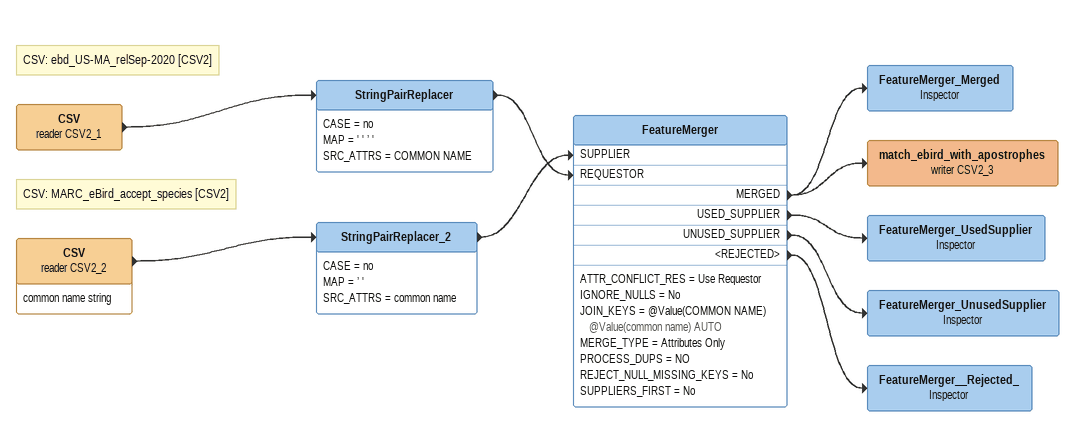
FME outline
Note: CSV: ebd_US-MA_relSep-2020 [CSV2]
CSV (reader CSV2_1)
    -> StringPairReplacer
StringPairReplacer
    CASE = no
    MAP = ' ' ’ '
    SRC_ATTRS = COMMON NAME
    -> FeatureMerger [REQUESTOR]
Note: CSV: MARC_eBird_accept_species [CSV2]
CSV (reader CSV2_2)
    attributes: common name string
    -> StringPairReplacer_2
StringPairReplacer_2
    CASE = no
    MAP = ’ '
    SRC_ATTRS = common name
    -> FeatureMerger [SUPPLIER]
FeatureMerger
    ATTR_CONFLICT_RES = Use Requestor
    IGNORE_NULLS = No
    JOIN_KEYS = @Value(COMMON NAME) @Value(common name) AUTO
    MERGE_TYPE = Attributes Only
    PROCESS_DUPS = NO
    REJECT_NULL_MISSING_KEYS = No
    SUPPLIERS_FIRST = No
    MERGED -> FeatureMerger_Merged
    MERGED -> match_ebird_with_apostrophes (writer CSV2_3)
    USED_SUPPLIER -> FeatureMerger_UsedSupplier
    UNUSED_SUPPLIER -> FeatureMerger_UnusedSupplier
    <REJECTED> -> FeatureMerger__Rejected_
FeatureMerger_Merged: Inspector
match_ebird_with_apostrophes (writer CSV2_3)
FeatureMerger_UsedSupplier: Inspector
FeatureMerger_UnusedSupplier: Inspector
FeatureMerger__Rejected_: Inspector
